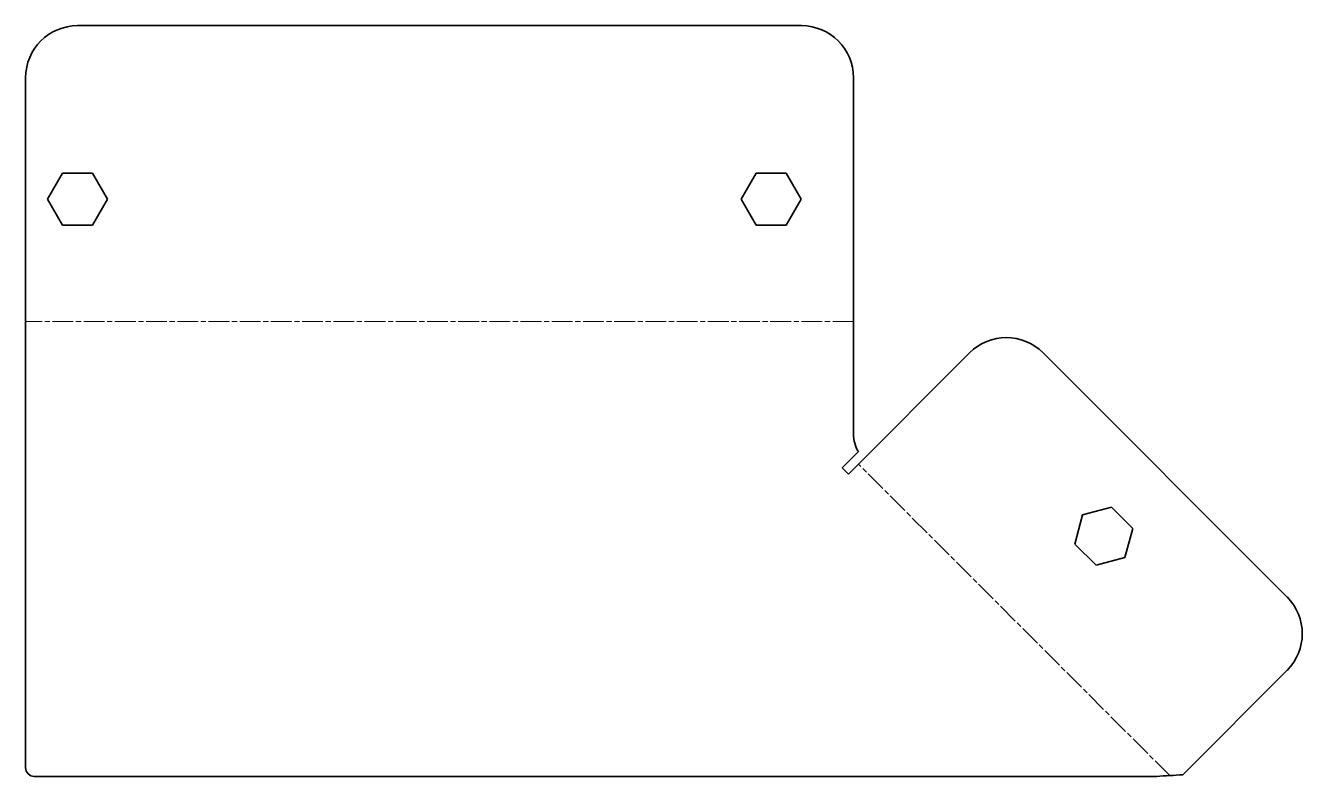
# Model space of a CAD drawing. Header units: inches. Extents: x 0 to 148, y 0 to 87.
import ezdxf

# ---------------------------------------------------------------- set-up
doc = ezdxf.new("R2010")
doc.units = ezdxf.units.IN
doc.header["$MEASUREMENT"] = 0
doc.linetypes.add('Chain', pattern=[13.68, 9.12, -1.14, 2.28, -1.14])
doc.layers.add('SIMUMAK Bend Centerline (ISO)', color=7, linetype='Chain', lineweight=9)
doc.layers.add('SIMUMAK Visible (ISO)', color=7, linetype='Continuous', lineweight=35)

# ---------------------------------------------------------------- blocks, each defined once
blk = doc.blocks.new('CD-IND-30-TAMAIN-01_Sheet_CD-IND-30-TAMAIN-01 (desplegada)')
at = {"layer": 'SIMUMAK Bend Centerline (ISO)', "ltscale": 0.263158}
for p, q in [((21.87, 9.15), (-73.63, 9.15)), ((58.35, -43.19), (22.43, -7.27))]:
    blk.add_line(p, q, dxfattribs=at)
at = {"layer": 'SIMUMAK Visible (ISO)'}
for p, q in [((-67.63, 43.28), (15.87, 43.28)), ((-73.63, -42.28), (-73.63, 37.28)), ((21.87, 37.28), (21.87, -3.82)), ((-71.1, 23.28), (-69.36, 26.28)), ((-69.36, 26.28), (-65.9, 26.28)), ((-65.9, 26.28), (-64.17, 23.28)), ((8.9, 23.28), (10.64, 26.28)), ((10.64, 26.28), (14.1, 26.28)), ((14.1, 26.28), (15.83, 23.28)), ((-69.36, 20.28), (-71.1, 23.28)), ((-64.17, 23.28), (-65.9, 20.28)), ((10.64, 20.28), (8.9, 23.28)), ((15.83, 23.28), (14.1, 20.28)), ((-65.9, 20.28), (-69.36, 20.28)), ((14.1, 20.28), (10.64, 20.28)), ((21.27, -8.42), (35.25, 5.55)), ((43.73, 5.55), (71.87, -22.59)), ((20.56, -7.71), (22.42, -5.86)), ((21.27, -8.42), (20.56, -7.71)), ((47.39, -16.49), (48.28, -13.14)), ((48.28, -13.14), (51.63, -12.24)), ((51.63, -12.24), (54.08, -14.69)), ((54.08, -14.69), (53.18, -18.04)), ((49.84, -18.94), (47.39, -16.49)), ((53.18, -18.04), (49.84, -18.94)), ((71.87, -31.07), (59.85, -43.1)), ((56.84, -43.28), (-72.63, -43.28))]:
    blk.add_line(p, q, dxfattribs=at)
at = {"layer": 'SIMUMAK Visible (ISO)', "extrusion": (0, 0, -1)}
for centre, radius, start, end in [((67.63, 37.28), 6, 0, 90), ((-15.87, 37.28), 6, 90, 180), ((-39.49, 1.31), 6, 45, 135), ((-67.63, -26.83), 6, 135, 225), ((72.63, -42.28), 1, 270, 360)]:
    blk.add_arc(centre, radius, start, end, dxfattribs=at)
at = {"layer": 'SIMUMAK Visible (ISO)'}
blk.add_arc((25.87, -3.82), 4, 180, 210.5225, dxfattribs=at)
blk.add_open_spline([(59.85, -43.1), (58.85, -43.16), (57.84, -43.22), (56.84, -43.28)], degree=3, dxfattribs=at)

msp = doc.modelspace()

# ---------------------------------------------------------------- block references
msp.add_blockref('CD-IND-30-TAMAIN-01_Sheet_CD-IND-30-TAMAIN-01 (desplegada)', (73.63, 43.28))

doc.saveas('drawing.dxf')
